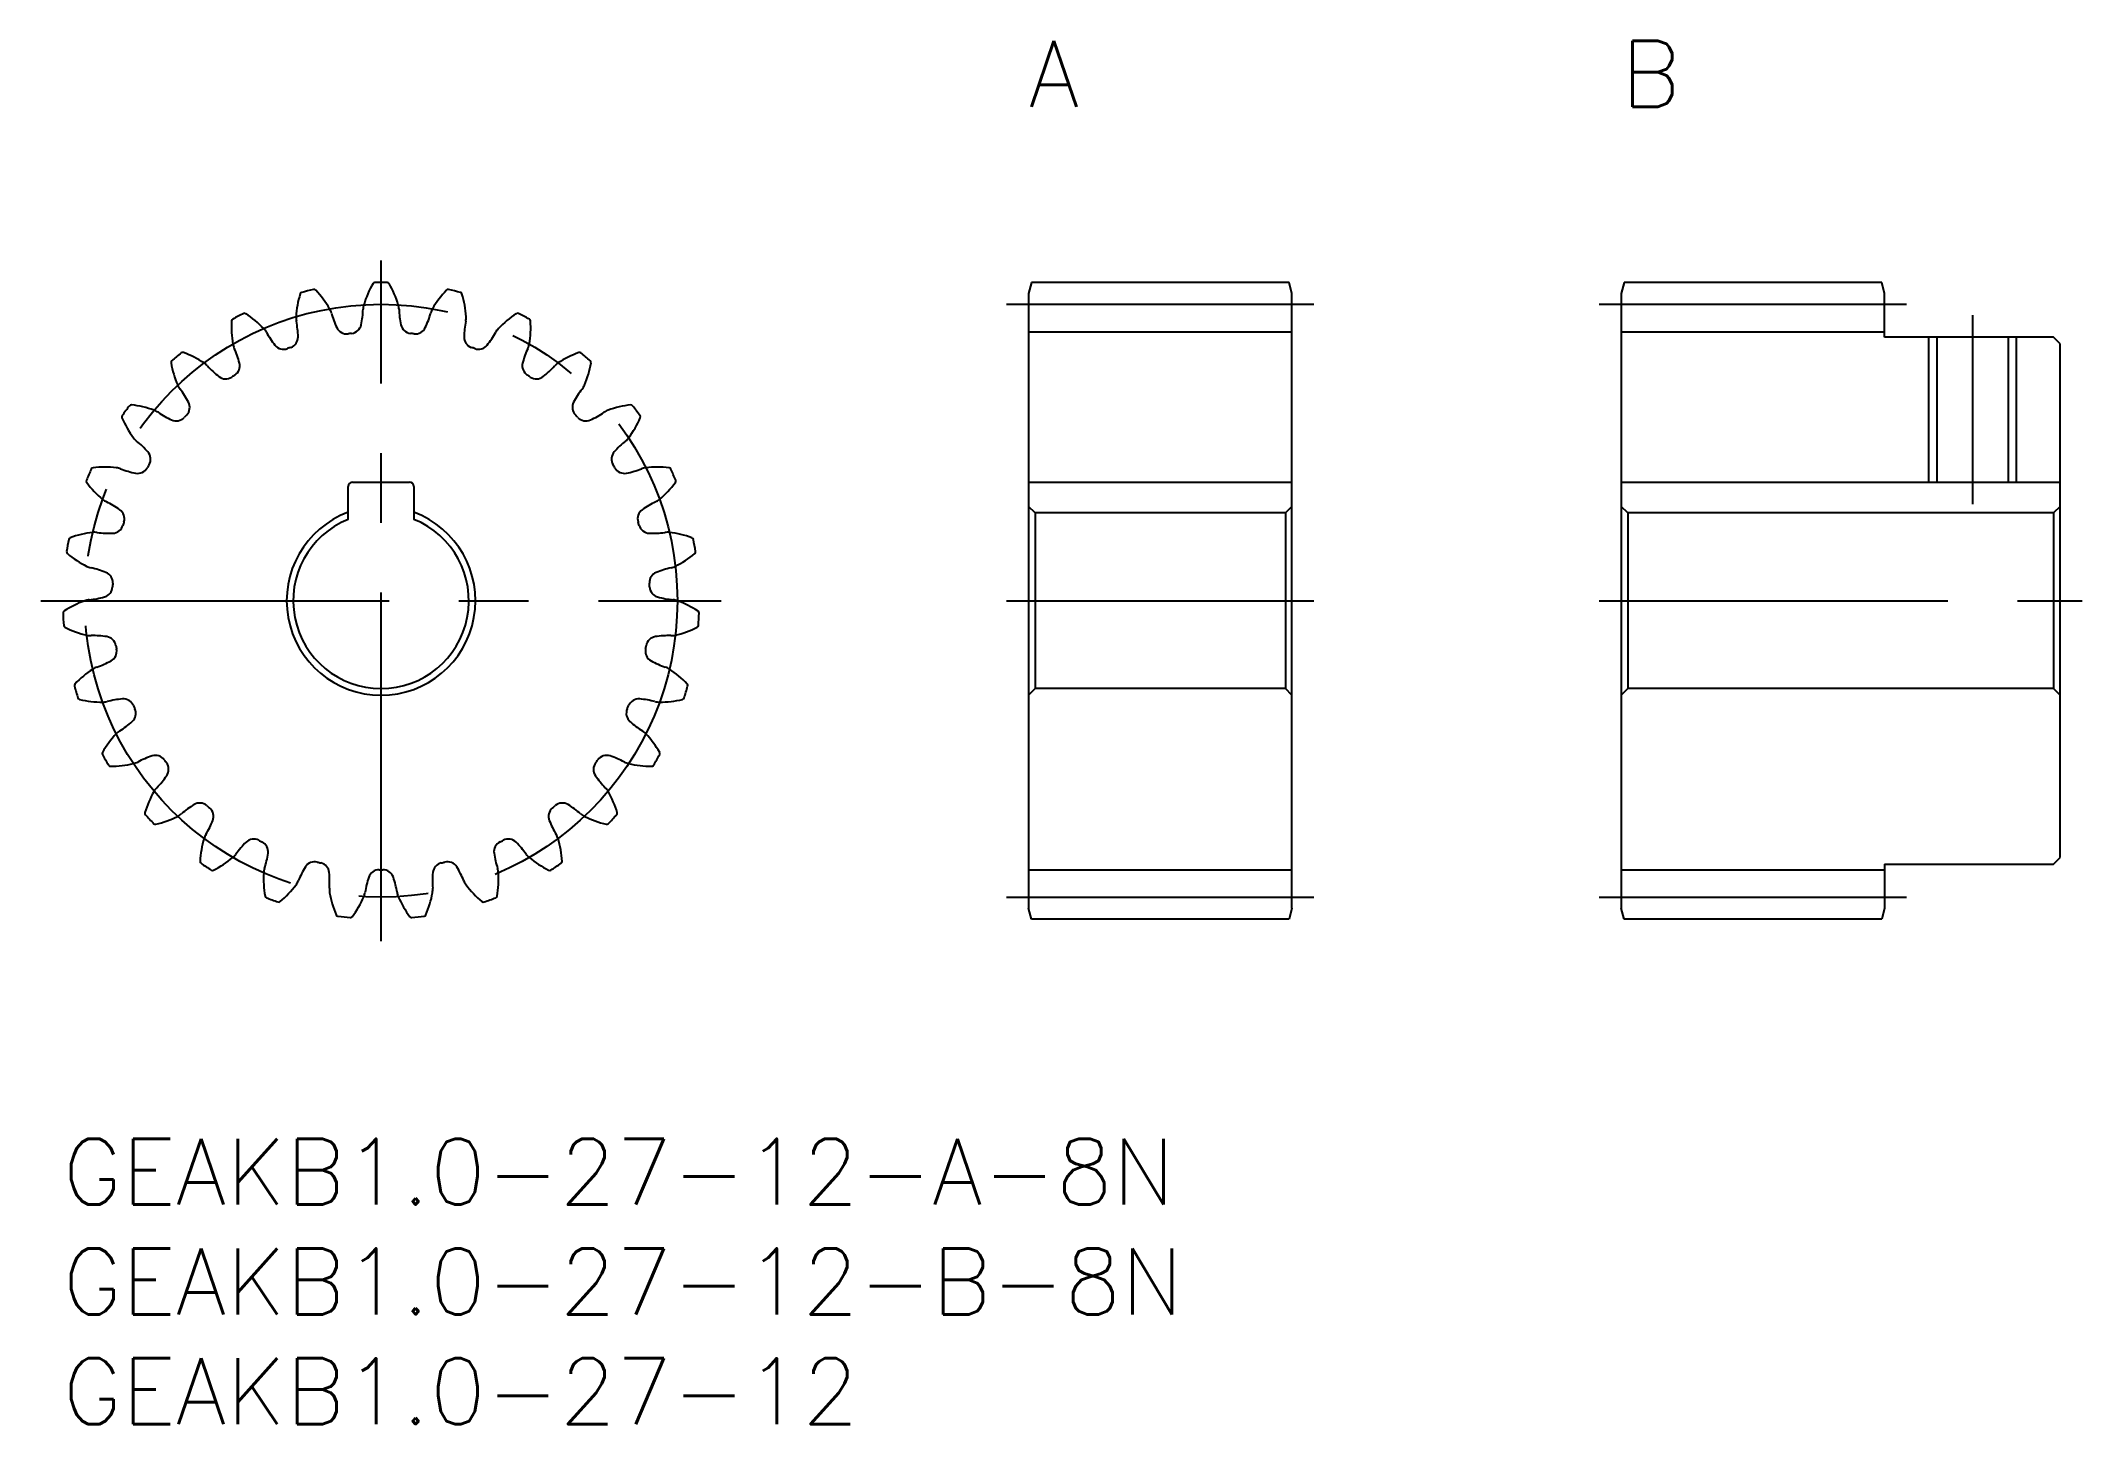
# Model space of a CAD drawing. Extents: x -1 to 92, y -13 to 50.
import ezdxf

# ---------------------------------------------------------------- set-up
doc = ezdxf.new("R2010")
doc.units = 0
doc.header["$LTSCALE"] = 0.5
doc.linetypes.add('CENTER', pattern=[50.8, 31.75, -6.35, 6.35, -6.35])
for name, color, linetype in [('MSM_CENTER', 1, 'CENTER'), ('MSM_CONTINUOUS', 7, 'CONTINUOUS'), ('MSM_NARROW', 5, 'CONTINUOUS'), ('MSM_PART_NUMBER', 7, 'CONTINUOUS')]:
    doc.layers.add(name, color=color, linetype=linetype)
doc.styles.get("Standard").update_dxf_attribs({"font": 'txt.shx', "height": 1, "bigfont": 'bigfont.shx'})

# ---------------------------------------------------------------- blocks, each defined once
blk = doc.blocks.new('*U3')
at = {"layer": 'MSM_PART_NUMBER'}
blk.add_text('GEAKB1.0-27-12-B-8N', height=3, dxfattribs=at).set_placement((0, -8))
blk = doc.blocks.new('*U4')
at = {"layer": 'MSM_PART_NUMBER'}
blk.add_text('GEAKB1.0-27-12-A-8N', height=3, dxfattribs=at).set_placement((0, -3))
blk = doc.blocks.new('*U5')
at = {"layer": 'MSM_PART_NUMBER'}
blk.add_text('A', height=3, dxfattribs=at).set_placement((44, 47))
blk = doc.blocks.new('*U6')
at = {"layer": 'MSM_PART_NUMBER'}
blk.add_text('B', height=3, dxfattribs=at).set_placement((71, 47))
blk = doc.blocks.new('*U7')
at = {"layer": 'MSM_PART_NUMBER'}
blk.add_text('GEAKB1.0-27-12', height=3, dxfattribs=at).set_placement((0, -13))

msp = doc.modelspace()

# ---------------------------------------------------------------- linework, layer by layer
at = {"layer": 'MSM_CENTER'}
for p, q in [((14.5, 9), (14.5, 40)), ((43, 38), (57, 38)), ((70, 38), (84, 38)), ((87, 37.5), (87, 28.9)), ((-1, 24.5), (30, 24.5)), ((43, 24.5), (57, 24.5)), ((70, 24.5), (92, 24.5)), ((43, 11), (57, 11)), ((70, 11), (84, 11))]:
    msp.add_line(p, q, dxfattribs=at)
msp.add_circle((14.5, 24.5), 13.5, dxfattribs=at)
at = {"layer": 'MSM_CONTINUOUS'}
for p, q in [((44.134, 39), (44, 38.5)), ((44, 38.5), (44, 10.5)), ((55.866, 39), (44.134, 39)), ((56, 38.5), (55.866, 39)), ((56, 10.5), (56, 38.5)), ((71.134, 39), (71, 38.5)), ((71, 38.5), (71, 10.5)), ((82.866, 39), (71.134, 39)), ((83, 38.5), (82.866, 39)), ((83, 36.5), (83, 38.5)), ((44, 36.75), (56, 36.75)), ((71, 36.75), (83, 36.75)), ((90.7, 36.5), (83, 36.5)), ((85.379, 36.5), (85.379, 29.9)), ((88.621, 36.5), (88.621, 29.9)), ((91, 36.2), (90.7, 36.5)), ((91, 12.8), (91, 36.2)), ((13.2, 29.9), (15.8, 29.9)), ((44, 29.9), (56, 29.9)), ((71, 29.9), (91, 29.9)), ((13, 28.208), (13, 29.7)), ((16, 29.7), (16, 28.208)), ((44.3, 28.5), (44, 28.8)), ((44.3, 28.5), (44.3, 20.5)), ((55.7, 28.5), (44.3, 28.5)), ((56, 28.8), (55.7, 28.5)), ((55.7, 28.5), (55.7, 20.5)), ((71.3, 28.5), (71, 28.8)), ((71.3, 28.5), (71.3, 20.5)), ((90.7, 28.5), (71.3, 28.5)), ((91, 28.8), (90.7, 28.5)), ((90.7, 28.5), (90.7, 20.5)), ((44.3, 20.5), (44, 20.2)), ((55.7, 20.5), (44.3, 20.5)), ((56, 20.2), (55.7, 20.5)), ((71.3, 20.5), (71, 20.2)), ((90.7, 20.5), (71.3, 20.5)), ((91, 20.2), (90.7, 20.5)), ((44, 12.25), (56, 12.25)), ((71, 12.25), (83, 12.25)), ((83, 12.5), (90.7, 12.5)), ((83, 12.5), (83, 10.5)), ((90.7, 12.5), (91, 12.8)), ((44.134, 10), (44, 10.5)), ((56, 10.5), (55.866, 10)), ((71.134, 10), (71, 10.5)), ((83, 10.5), (82.866, 10)), ((55.866, 10), (44.134, 10)), ((82.866, 10), (71.134, 10))]:
    msp.add_line(p, q, dxfattribs=at)
for centre, radius, start, end in [((15.121, 37.171), 4.5, 163.17133, 176.66667), ((10.909, 38.445), 0.1, 104.44077, 163.17133), ((14.5, 24.5), 14.5, 102.22603, 104.44064), ((11.451, 38.573), 0.1, 43.49534, 102.22604), ((8.259, 35.545), 4.5, 30, 43.49534), ((18.026, 36.687), 4.5, 149.838, 163.33333), ((14.222, 38.897), 0.1, 91.1073, 149.838), ((14.5, 24.5), 14.5, 88.8927, 91.1073), ((14.778, 38.897), 0.1, 30.162, 88.89271), ((10.974, 36.687), 4.5, 16.66667, 30.162), ((20.741, 35.545), 4.5, 136.50466, 150), ((17.549, 38.573), 0.1, 77.77397, 136.50465), ((14.5, 24.5), 14.5, 75.55936, 77.77397), ((18.091, 38.445), 0.1, 16.82867, 75.55936), ((13.879, 37.171), 4.5, 3.33333, 16.82867), ((12.182, 36.973), 4.5, 176.50466, 190), ((7.79, 37.241), 0.1, 117.77411, 176.50466), ((14.5, 24.5), 14.5, 115.55936, 117.77397), ((8.287, 37.491), 0.1, 56.82867, 115.55936), ((5.88, 33.808), 4.5, 43.33333, 56.82867), ((11.446, 37.385), 0.819, 176.66656, 191.17391), ((6.567, 36.421), 4.154, 1.391, 11.17401), ((11.446, 37.385), 0.819, 15.49275, 30.0001), ((16.239, 38.714), 4.154, 195.49266, 205.27567), ((9.53, 37.93), 4.154, 348.05767, 357.84067), ((14.5, 37.742), 0.819, 163.33323, 177.84058), ((14.5, 37.742), 0.819, 2.15942, 16.66677), ((19.47, 37.93), 4.154, 182.15933, 191.94233), ((12.761, 38.714), 4.154, 334.72433, 344.50734), ((17.554, 37.385), 0.819, 149.9999, 164.50725), ((22.433, 36.421), 4.154, 168.82599, 178.609), ((17.554, 37.385), 0.819, 348.82609, 3.33344), ((23.12, 33.808), 4.5, 123.17133, 136.66667), ((20.713, 37.491), 0.1, 64.44064, 123.17132), ((14.5, 24.5), 14.5, 62.22603, 64.44064), ((16.818, 36.973), 4.5, 350, 3.49534), ((21.21, 37.241), 0.1, 3.49534, 62.22603), ((8.557, 36.334), 0.819, 28.82609, 43.33343), ((12.914, 38.731), 4.154, 208.82599, 218.609), ((10.22, 36.51), 0.5, 289.61443, 1.39102), ((12.935, 37.154), 0.5, 205.27567, 277.05225), ((14.5, 24.5), 12.25, 96.28109, 97.05225), ((13.105, 37.173), 0.5, 276.28109, 348.05768), ((15.895, 37.173), 0.5, 191.94232, 263.71891), ((14.5, 24.5), 12.25, 82.94775, 83.71891), ((16.065, 37.154), 0.5, 262.94774, 334.72435), ((18.78, 36.51), 0.5, 178.60899, 250.38558), ((16.086, 38.731), 4.154, 321.391, 331.17401), ((20.443, 36.334), 0.819, 136.66656, 151.17391), ((5.032, 35.35), 0.1, 131.10744, 189.838), ((14.5, 24.5), 14.5, 128.8927, 131.1073), ((5.459, 35.708), 0.1, 70.162, 128.8927), ((3.966, 31.569), 4.5, 56.66667, 70.162), ((8.557, 36.334), 0.819, 189.9999, 204.50725), ((4.032, 34.271), 4.154, 14.72433, 24.50734), ((10.059, 36.451), 0.5, 218.609, 290.38558), ((14.5, 24.5), 12.25, 109.61442, 110.38558), ((14.5, 24.5), 12.25, 69.61442, 70.38558), ((18.941, 36.451), 0.5, 249.61443, 321.39102), ((24.968, 34.271), 4.154, 155.49266, 165.27567), ((20.443, 36.334), 0.819, 335.49275, 350.0001), ((25.034, 31.569), 4.5, 109.838, 123.33333), ((23.541, 35.708), 0.1, 51.1073, 109.83798), ((14.5, 24.5), 14.5, 48.8927, 51.1073), ((23.968, 35.35), 0.1, 350.162, 48.8927), ((9.368, 36.102), 4.5, 189.838, 203.33333), ((5.988, 34.644), 0.819, 42.15942, 56.66677), ((9.675, 37.982), 4.154, 222.15933, 231.94233), ((7.422, 35.105), 0.5, 231.94234, 303.71891), ((14.5, 24.5), 12.25, 122.94775, 123.71891), ((7.566, 35.199), 0.5, 302.94776, 14.72435), ((21.434, 35.199), 0.5, 165.27565, 237.05225), ((14.5, 24.5), 12.25, 56.28109, 57.05225), ((21.578, 35.105), 0.5, 236.2811, 308.05768), ((19.325, 37.982), 4.154, 308.05767, 317.84067), ((23.012, 34.644), 0.819, 123.33323, 137.84058), ((19.632, 36.102), 4.5, 336.66667, 350.162), ((5.988, 34.644), 0.819, 203.33323, 217.84058), ((2.061, 31.593), 4.154, 28.05767, 37.84067), ((5.285, 33.312), 0.5, 316.2811, 28.05768), ((23.715, 33.312), 0.5, 151.94232, 223.71891), ((26.939, 31.593), 4.154, 142.15933, 151.94233), ((23.012, 34.644), 0.819, 322.15942, 336.66677), ((2.785, 32.874), 0.1, 144.44077, 203.17133), ((6.83, 34.606), 4.5, 203.17133, 216.66667), ((14.5, 24.5), 14.5, 142.22603, 144.44064), ((3.118, 33.321), 0.1, 83.49534, 142.22603), ((2.619, 28.949), 4.5, 70, 83.49534), ((3.878, 32.408), 0.819, 55.49275, 70.0001), ((6.696, 36.506), 4.154, 235.49266, 245.27567), ((5.167, 33.187), 0.5, 245.27567, 317.05225), ((14.5, 24.5), 12.25, 136.28109, 137.05225), ((14.5, 24.5), 12.25, 42.94775, 43.71891), ((23.833, 33.187), 0.5, 222.94777, 294.72435), ((22.304, 36.506), 4.154, 294.72433, 304.50734), ((25.122, 32.408), 0.819, 109.99989, 124.50725), ((26.381, 28.949), 4.5, 96.50466, 110), ((22.17, 34.606), 4.5, 323.33333, 336.82867), ((25.882, 33.321), 0.1, 37.77397, 96.50465), ((14.5, 24.5), 14.5, 35.55936, 37.77397), ((26.215, 32.874), 0.1, 336.82867, 35.55936), ((3.878, 32.408), 0.819, 216.66656, 231.17391), ((0.76, 28.533), 4.154, 41.391, 51.17401), ((28.24, 28.533), 4.154, 128.82599, 138.609), ((25.122, 32.408), 0.819, 308.82609, 323.33344), ((14.5, 24.5), 12.25, 149.61442, 150.38558), ((3.501, 30.949), 0.5, 329.61443, 41.39102), ((25.499, 30.949), 0.5, 138.60899, 210.38555), ((14.5, 24.5), 12.25, 29.61442, 30.38558), ((1.17, 29.947), 0.1, 157.77383, 216.50466), ((14.5, 24.5), 14.5, 155.55936, 157.77397), ((4.707, 32.564), 4.5, 216.50466, 230), ((1.39, 30.458), 0.1, 96.82867, 155.55936), ((1.914, 26.089), 4.5, 83.33333, 96.82867), ((2.341, 29.745), 0.819, 68.82609, 83.33344), ((4.137, 34.382), 4.154, 248.82599, 258.609), ((3.416, 30.801), 0.5, 258.60899, 330.38555), ((13.2, 29.7), 0.2, 90, 180), ((15.8, 29.7), 0.2, 0, 90), ((25.584, 30.801), 0.5, 209.61441, 281.39102), ((24.863, 34.382), 4.154, 281.391, 291.17401), ((26.659, 29.745), 0.819, 96.66656, 111.17391), ((27.086, 26.089), 4.5, 83.17133, 96.66667), ((24.293, 32.564), 4.5, 310, 323.49534), ((27.61, 30.458), 0.1, 24.44064, 83.17132), ((14.5, 24.5), 14.5, 22.22603, 24.44064), ((27.83, 29.947), 0.1, 323.49534, 22.22603), ((2.341, 29.745), 0.819, 229.9999, 244.50725), ((0.2, 25.256), 4.154, 54.72433, 64.50734), ((28.8, 25.256), 4.154, 115.49266, 125.27567), ((26.659, 29.745), 0.819, 295.49275, 310.0001), ((2.261, 28.074), 0.5, 271.94232, 343.71891), ((2.311, 28.239), 0.5, 342.94776, 54.72435), ((14.5, 24.5), 12.25, 162.94775, 163.71891), ((14.5, 24.5), 4.3, 110.41621, 69.58379), ((14.5, 24.5), 4, 112.02431, 67.97569), ((26.689, 28.239), 0.5, 125.27565, 197.05222), ((14.5, 24.5), 12.25, 16.28109, 17.05225), ((26.739, 28.074), 0.5, 196.28107, 268.05768), ((14.5, 24.5), 14.5, 168.8927, 171.1073), ((0.37, 27.274), 0.1, 110.162, 168.8927), ((1.886, 23.144), 4.5, 96.66667, 110.162), ((1.459, 26.799), 0.819, 82.15942, 96.66677), ((2.137, 31.726), 4.154, 262.15933, 271.94233), ((26.863, 31.726), 4.154, 268.05767, 277.84067), ((27.541, 26.799), 0.819, 83.33323, 97.84058), ((27.114, 23.144), 4.5, 69.838, 83.33333), ((28.63, 27.274), 0.1, 11.1073, 69.83798), ((14.5, 24.5), 14.5, 8.8927, 11.1073), ((0.273, 26.726), 0.1, 171.1073, 229.83799), ((3.111, 30.089), 4.5, 229.838, 243.33333), ((1.459, 26.799), 0.819, 243.33323, 257.84058), ((27.541, 26.799), 0.819, 282.15942, 296.66677), ((25.889, 30.089), 4.5, 296.66667, 310.162), ((28.727, 26.726), 0.1, 310.162, 8.8927), ((0.412, 21.938), 4.154, 68.05767, 77.84067), ((1.767, 25.156), 0.5, 285.27565, 357.05222), ((1.777, 25.327), 0.5, 356.2811, 68.05768), ((14.5, 24.5), 12.25, 176.28109, 177.05225), ((27.223, 25.327), 0.5, 111.94232, 183.71889), ((14.5, 24.5), 12.25, 2.94775, 3.71891), ((27.233, 25.156), 0.5, 182.94774, 254.72435), ((28.588, 21.938), 4.154, 102.15933, 111.94233), ((2.539, 20.271), 4.5, 110, 123.49534), ((1.28, 23.73), 0.819, 95.49275, 110.0001), ((0.804, 28.68), 4.154, 275.49266, 285.27567), ((28.196, 28.68), 4.154, 254.72433, 264.50734), ((27.72, 23.73), 0.819, 69.99989, 84.50725), ((26.461, 20.271), 4.5, 56.50466, 70), ((0.111, 23.941), 0.1, 123.49534, 182.22603), ((14.5, 24.5), 14.5, 182.22603, 184.44064), ((0.143, 23.385), 0.1, 184.4405, 243.17132), ((2.129, 27.311), 4.5, 243.17133, 256.66667), ((26.871, 27.311), 4.5, 283.33333, 296.82867), ((28.857, 23.385), 0.1, 296.82867, 355.55936), ((28.889, 23.941), 0.1, 357.77397, 56.50465), ((14.5, 24.5), 14.5, 355.55936, 357.77397), ((1.28, 23.73), 0.819, 256.66656, 271.17391), ((1.382, 18.758), 4.154, 81.391, 91.17401), ((1.929, 22.371), 0.5, 9.61443, 81.39102), ((14.5, 24.5), 12.25, 189.61442, 190.38558), ((14.5, 24.5), 12.25, 349.61442, 350.38558), ((27.071, 22.371), 0.5, 98.60899, 170.38555), ((27.618, 18.758), 4.154, 88.82599, 98.609), ((27.72, 23.73), 0.819, 268.82609, 283.33344), ((1.814, 20.702), 0.819, 108.82609, 123.33344), ((0.209, 25.409), 4.154, 288.82599, 298.609), ((1.959, 22.202), 0.5, 298.60899, 10.38558), ((27.041, 22.202), 0.5, 169.61441, 241.39102), ((28.791, 25.409), 4.154, 241.391, 251.17401), ((27.186, 20.702), 0.819, 56.66656, 71.17391), ((0.628, 20.637), 0.1, 136.82867, 195.55937), ((14.5, 24.5), 14.5, 195.55936, 197.77397), ((3.837, 17.627), 4.5, 123.33333, 136.82867), ((25.163, 17.627), 4.5, 43.17133, 56.66667), ((14.5, 24.5), 14.5, 342.22603, 344.44064), ((28.372, 20.637), 0.1, 344.44064, 43.17132), ((0.787, 20.104), 0.1, 197.77383, 256.50466), ((1.814, 24.383), 4.5, 256.50466, 270), ((1.814, 20.702), 0.819, 269.9999, 284.50725), ((3.06, 15.887), 4.154, 94.72433, 104.50734), ((2.759, 19.529), 0.5, 22.94776, 94.72435), ((2.827, 19.371), 0.5, 311.94232, 23.71891), ((14.5, 24.5), 12.25, 202.94775, 203.71891), ((26.173, 19.371), 0.5, 156.28107, 228.05768), ((14.5, 24.5), 12.25, 336.28109, 337.05225), ((26.241, 19.529), 0.5, 85.27565, 157.05225), ((25.94, 15.887), 4.154, 75.49266, 85.27567), ((27.186, 20.702), 0.819, 255.49275, 270.0001), ((27.186, 24.383), 4.5, 270, 283.49534), ((28.213, 20.104), 0.1, 283.49534, 342.22603), ((0.385, 22.089), 4.154, 302.15933, 311.94233), ((28.615, 22.089), 4.154, 228.05767, 237.84067), ((5.709, 15.353), 4.5, 136.66667, 150.162), ((3.032, 17.879), 0.819, 122.15942, 136.66677), ((25.968, 17.879), 0.819, 43.33322, 57.84058), ((23.291, 15.353), 4.5, 29.838, 43.33333), ((1.892, 17.542), 0.1, 150.162, 208.8927), ((14.5, 24.5), 14.5, 208.8927, 211.1073), ((2.171, 17.06), 0.1, 211.1073, 269.83799), ((2.183, 21.46), 4.5, 269.838, 283.33333), ((3.032, 17.879), 0.819, 283.33323, 297.84058), ((5.355, 13.481), 4.154, 108.05767, 117.84067), ((4.222, 16.955), 0.5, 36.28108, 108.05768), ((14.5, 24.5), 12.25, 216.28109, 217.05225), ((4.324, 16.818), 0.5, 325.27566, 37.05225), ((24.676, 16.818), 0.5, 142.94777, 214.72435), ((14.5, 24.5), 12.25, 322.94775, 323.71891), ((24.778, 16.955), 0.5, 71.94232, 143.71891), ((23.645, 13.481), 4.154, 62.15933, 71.94233), ((25.968, 17.879), 0.819, 242.15942, 256.66677), ((26.817, 21.46), 4.5, 256.66667, 270.162), ((26.829, 17.06), 0.1, 270.162, 328.8927), ((14.5, 24.5), 14.5, 328.8927, 331.1073), ((27.108, 17.542), 0.1, 331.1073, 29.83798), ((8.056, 13.572), 4.5, 150, 163.49534), ((4.868, 15.413), 0.819, 135.49275, 150.0001), ((1.321, 18.899), 4.154, 315.49266, 325.27567), ((27.679, 18.899), 4.154, 214.72433, 224.50734), ((24.132, 15.413), 0.819, 29.99989, 44.50725), ((20.944, 13.572), 4.5, 16.50466, 30), ((8.142, 11.669), 4.154, 121.391, 131.17401), ((6.239, 14.788), 0.5, 49.61441, 121.39102), ((14.5, 24.5), 12.25, 229.61442, 230.38558), ((6.37, 14.678), 0.5, 338.60899, 50.38558), ((22.63, 14.678), 0.5, 129.61441, 201.39102), ((14.5, 24.5), 12.25, 309.61442, 310.38558), ((22.761, 14.788), 0.5, 58.60899, 130.38558), ((20.858, 11.669), 4.154, 48.82599, 58.609), ((3.837, 14.822), 0.1, 163.49534, 222.22603), ((14.5, 24.5), 14.5, 222.22603, 224.44064), ((4.219, 14.418), 0.1, 224.4405, 283.17132), ((3.216, 18.702), 4.5, 283.17133, 296.66667), ((4.868, 15.413), 0.819, 296.66656, 311.17391), ((2.968, 16.011), 4.154, 328.82599, 338.609), ((26.032, 16.011), 4.154, 201.391, 211.17401), ((24.132, 15.413), 0.819, 228.82609, 243.33344), ((25.784, 18.702), 4.5, 243.33333, 256.82867), ((24.781, 14.418), 0.1, 256.82867, 315.55936), ((14.5, 24.5), 14.5, 315.55936, 317.77397), ((25.163, 14.822), 0.1, 317.77397, 16.50465), ((10.749, 12.381), 4.5, 163.33333, 176.82867), ((7.223, 13.436), 0.819, 148.82609, 163.33344), ((11.272, 10.549), 4.154, 134.72433, 144.50734), ((8.701, 13.145), 0.5, 62.94775, 134.72435), ((14.5, 24.5), 12.25, 242.94775, 243.71891), ((8.855, 13.068), 0.5, 351.94232, 63.71891), ((20.145, 13.068), 0.5, 116.28108, 188.05768), ((14.5, 24.5), 12.25, 296.28109, 297.05225), ((20.299, 13.145), 0.5, 45.27566, 117.05225), ((17.728, 10.549), 4.154, 35.49266, 45.27567), ((21.777, 13.436), 0.819, 16.66656, 31.17391), ((18.251, 12.381), 4.5, 3.17133, 16.66667), ((6.356, 12.624), 0.1, 176.82867, 235.55936), ((14.5, 24.5), 14.5, 235.55936, 237.77397), ((6.821, 12.318), 0.1, 237.77383, 296.50465), ((4.857, 16.256), 4.5, 296.50466, 310), ((7.223, 13.436), 0.819, 309.9999, 324.50725), ((13.645, 11.842), 4.5, 176.66667, 190.162), ((9.971, 12.056), 0.819, 162.15942, 176.66677), ((5.237, 13.58), 4.154, 342.15933, 351.94233), ((14.577, 10.181), 4.154, 148.05767, 157.84067), ((11.476, 12.114), 0.5, 76.28108, 148.05768), ((14.5, 24.5), 12.25, 256.28109, 257.05225), ((11.643, 12.074), 0.5, 5.27566, 77.05225), ((8.005, 11.738), 4.154, 355.49266, 5.27567), ((14.414, 11.75), 0.5, 89.61441, 161.39102), ((14.5, 24.5), 12.25, 269.61442, 270.38558), ((14.586, 11.75), 0.5, 18.60899, 90.38555), ((20.995, 11.738), 4.154, 174.72433, 184.50734), ((17.357, 12.074), 0.5, 102.94774, 174.72435), ((14.5, 24.5), 12.25, 282.94775, 283.71891), ((17.524, 12.114), 0.5, 31.94232, 103.71891), ((14.423, 10.181), 4.154, 22.15933, 31.94233), ((23.763, 13.58), 4.154, 188.05767, 197.84067), ((15.355, 11.842), 4.5, 349.838, 3.33333), ((19.029, 12.056), 0.819, 3.33322, 17.84058), ((21.777, 13.436), 0.819, 215.49275, 230.0001), ((24.143, 16.256), 4.5, 230, 243.49534), ((22.179, 12.318), 0.1, 243.49534, 302.22603), ((14.5, 24.5), 14.5, 302.22603, 304.44064), ((22.644, 12.624), 0.1, 304.44064, 3.17131), ((7.019, 14.254), 4.5, 309.838, 323.33333), ((9.971, 12.056), 0.819, 323.33324, 337.84058), ((12.963, 11.347), 0.819, 175.49275, 190.0001), ((16.587, 11.987), 4.5, 190, 203.49534), ((12.963, 11.347), 0.819, 336.66656, 351.17391), ((17.877, 10.584), 4.154, 161.391, 171.17401), ((11.123, 10.584), 4.154, 8.82599, 18.609), ((16.037, 11.347), 0.819, 188.82609, 203.33344), ((12.413, 11.987), 4.5, 336.50466, 350), ((16.037, 11.347), 0.819, 349.99989, 4.50725), ((19.029, 12.056), 0.819, 202.15942, 216.66677), ((21.981, 14.254), 4.5, 216.66667, 230.162), ((9.314, 11.066), 0.1, 190.162, 248.8927), ((14.5, 24.5), 14.5, 248.8927, 251.1073), ((9.837, 10.876), 0.1, 251.10717, 309.83798), ((9.583, 12.805), 4.5, 323.17133, 336.66667), ((19.417, 12.805), 4.5, 203.33333, 216.82867), ((19.163, 10.876), 0.1, 230.162, 288.8927), ((14.5, 24.5), 14.5, 288.8927, 291.1073), ((19.686, 11.066), 0.1, 291.1073, 349.83798), ((12.552, 10.232), 0.1, 203.49534, 262.22603), ((14.5, 24.5), 14.5, 262.22603, 264.44064), ((13.105, 10.168), 0.1, 264.4405, 323.17131), ((15.895, 10.168), 0.1, 216.82867, 275.55936), ((14.5, 24.5), 14.5, 275.55936, 277.77397), ((16.448, 10.232), 0.1, 277.77397, 336.50465)]:
    msp.add_arc(centre, radius, start, end, dxfattribs=at)
at = {"layer": 'MSM_NARROW'}
for p, q in [((85, 36.5), (85, 29.9)), ((89, 36.5), (89, 29.9))]:
    msp.add_line(p, q, dxfattribs=at)

# ---------------------------------------------------------------- block references
at = {"layer": 'MSM_CONTINUOUS'}
for name in ['*U5', '*U6', '*U4', '*U3', '*U7']:
    msp.add_blockref(name, (0, 0), dxfattribs=at)

doc.saveas('drawing.dxf')
